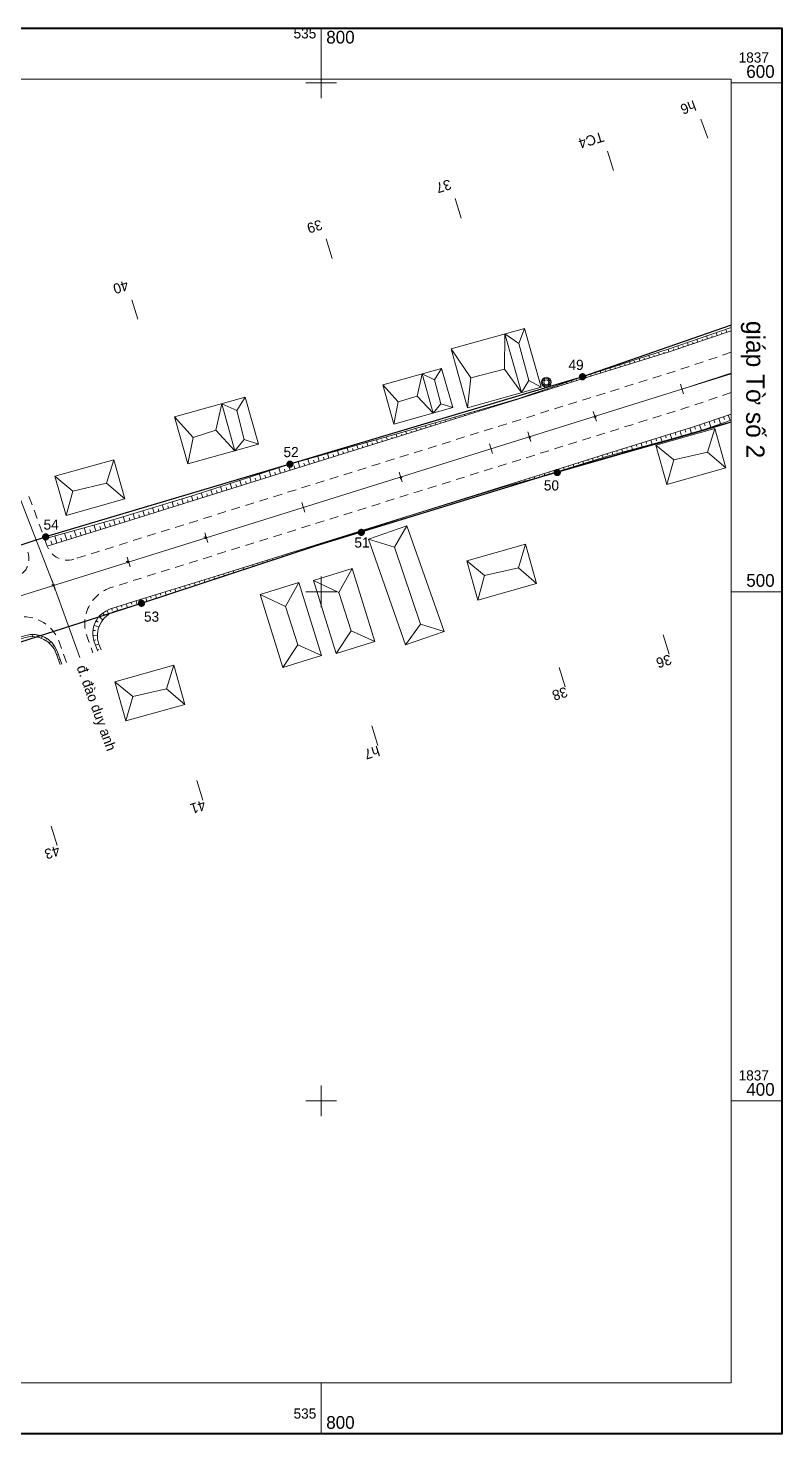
# Model space of a CAD drawing. Header units: metres. Extents: x 535494 to 535891, y 1837335 to 1837611.
# Drawn here: x 535742.4 to 535890.5, y 1837334.6 to 1837610.8 of the extents above; entities that cross this region are included whole.
import ezdxf
from ezdxf.enums import TextEntityAlignment as Align

# ---------------------------------------------------------------- set-up
doc = ezdxf.new("R2010")
doc.units = ezdxf.units.M
doc.header["$MEASUREMENT"] = 0
doc.linetypes.add('DGN Style 2', pattern=[2.8916, 1.73496, -1.15664])
doc.layers.get('0').update_dxf_attribs({"color": 1})
for name, color, linetype, lineweight in [('Level 19', 1, 'Continuous', 0), ('Level 2', 1, 'Continuous', 0), ('Level 3', 1, 'Continuous', 0), ('Level 4', 1, 'Continuous', 0), ('Level 44', 1, 'Continuous', 0), ('Level 5', 1, 'Continuous', 0), ('Level 62', 1, 'Continuous', 0), ('Level 63', 1, 'Continuous', 0), ('Level 8', 1, 'Continuous', 0), ('Level 9', 1, 'Continuous', 0)]:
    doc.layers.add(name, color=color, linetype=linetype, lineweight=lineweight)
doc.styles.add('Style-CHAR_FAST_FONT', font='CHAR_FAST_FONT.shx')
doc.styles.add('Style-ENGINEERING', font='ENGINEERING.shx')

# ---------------------------------------------------------------- blocks, each defined once
blk = doc.blocks.new('DDCT_1')
at = {"color": 0, "linetype": 'Continuous', "lineweight": 0}
for p, q in [((6.2, 0), (-6.2, 0)), ((0, -6.2), (0, 6.2))]:
    blk.add_line(p, q, dxfattribs=at)
blk = doc.blocks.new('*U39')
at = {"layer": 'Level 44', "color": 7, "linetype": 'Continuous', "lineweight": 0}
blk.add_line((3.29, 0.84), (-3.36, -0.68), dxfattribs=at)
at = {"layer": 'Level 44', "color": 7, "linetype": 'Continuous', "lineweight": 0, "flags": 128}
blk.add_lwpolyline([(-4.69, -5.48), (6.86, -2.22), (4.69, 5.48), (-6.86, 2.22)], close=True, dxfattribs=at)
for points in [[(4.69, 5.48), (3.29, 0.84), (6.86, -2.22)], [(-6.86, 2.22), (-3.36, -0.68), (-4.69, -5.48)]]:
    blk.add_lwpolyline(points, dxfattribs=at)
blk = doc.blocks.new('*U40')
at = {"layer": 'Level 44', "color": 7, "linetype": 'Continuous', "lineweight": 0}
blk.add_line((-1.19, 7.78), (1.68, -7.99), dxfattribs=at)
at = {"layer": 'Level 44', "color": 7, "linetype": 'Continuous', "lineweight": 0, "flags": 128}
for points in [[(-6, 10.06), (-1.19, 7.78), (1.86, 11.56)], [(-1.85, -11.55), (1.68, -7.99), (6.01, -10.05)]]:
    blk.add_lwpolyline(points, dxfattribs=at)
blk.add_lwpolyline([(6.01, -10.05), (1.86, 11.56), (-6, 10.06), (-1.85, -11.55)], close=True, dxfattribs=at)
blk = doc.blocks.new('*U41')
at = {"layer": 'Level 44', "color": 7, "linetype": 'Continuous', "lineweight": 0}
blk.add_line((-0.61, 3.71), (0.87, -4.07), dxfattribs=at)
at = {"layer": 'Level 44', "color": 7, "linetype": 'Continuous', "lineweight": 0, "flags": 128}
for points in [[(-5.26, 6.67), (-0.61, 3.71), (2.6, 8.09)], [(-2.59, -8.09), (0.87, -4.07), (5.28, -6.67)]]:
    blk.add_lwpolyline(points, dxfattribs=at)
blk.add_lwpolyline([(5.28, -6.67), (2.6, 8.09), (-5.26, 6.67), (-2.59, -8.09)], close=True, dxfattribs=at)

msp = doc.modelspace()

# ---------------------------------------------------------------- hatches: boundary and pattern name
at = {"layer": 'Level 4', "linetype": 'Continuous', "lineweight": 0}
h = msp.add_hatch(color=7, dxfattribs=at)
edge = h.paths.add_edge_path()
edge.add_arc((535851.35, 1837542.27), 0.719, 270, 630)
h = msp.add_hatch(color=7, dxfattribs=at)
edge = h.paths.add_edge_path()
edge.add_arc((535793.86, 1837525.09), 0.719, 270, 630)
h = msp.add_hatch(color=1, dxfattribs=at)
edge = h.paths.add_edge_path()
edge.add_arc((535846.4, 1837523.45), 0.719, 270, 630)
h = msp.add_hatch(color=7, dxfattribs=at)
edge = h.paths.add_edge_path()
edge.add_arc((535745.86, 1837510.8), 0.719, 270, 630)
h = msp.add_hatch(color=1, dxfattribs=at)
edge = h.paths.add_edge_path()
edge.add_arc((535807.9, 1837511.69), 0.719, 270, 630)
h = msp.add_hatch(color=7, dxfattribs=at)
edge = h.paths.add_edge_path()
edge.add_arc((535764.69, 1837497.76), 0.719, 270, 630)

# ---------------------------------------------------------------- linework, layer by layer
at = {"layer": 'Level 19', "color": 7, "linetype": 'Continuous', "lineweight": 13}
msp.add_line((535880.54, 1837344.56), (535880.54, 1837395.5), dxfattribs=at)
at = {"layer": 'Level 2', "color": 7, "linetype": 'Continuous', "lineweight": 0}
for p, q in [((535875.99, 1837589.16), (535874.59, 1837592.9)), ((535857.46, 1837582.8), (535856.27, 1837586.62)), ((535827.51, 1837573.44), (535826.32, 1837577.26)), ((535802.18, 1837565.52), (535800.98, 1837569.34)), ((535764, 1837553.59), (535762.81, 1837557.4)), ((535874.03, 1837549.09), (535873.85, 1837549.63)), ((535874.98, 1837549.41), (535874.89, 1837549.68)), ((535875.92, 1837549.73), (535875.74, 1837550.28)), ((535876.87, 1837550.05), (535876.78, 1837550.33)), ((535877.82, 1837550.37), (535877.63, 1837550.93)), ((535878.77, 1837550.69), (535878.67, 1837550.97)), ((535879.71, 1837551.01), (535879.52, 1837551.58)), ((535864.53, 1837545.98), (535864.38, 1837546.46)), ((535865.48, 1837546.28), (535865.4, 1837546.52)), ((535866.43, 1837546.58), (535866.28, 1837547.07)), ((535867.39, 1837546.88), (535867.31, 1837547.13)), ((535868.34, 1837547.17), (535868.19, 1837547.68)), ((535869.29, 1837547.49), (535869.21, 1837547.74)), ((535870.24, 1837547.81), (535870.07, 1837548.32)), ((535871.19, 1837548.13), (535871.1, 1837548.39)), ((535872.13, 1837548.45), (535871.96, 1837548.97)), ((535873.08, 1837548.77), (535872.99, 1837549.03)), ((535856.89, 1837543.59), (535856.76, 1837544.01)), ((535857.84, 1837543.89), (535857.78, 1837544.1)), ((535858.8, 1837544.19), (535858.66, 1837544.62)), ((535859.75, 1837544.49), (535859.69, 1837544.71)), ((535860.71, 1837544.79), (535860.57, 1837545.23)), ((535861.66, 1837545.09), (535861.59, 1837545.31)), ((535862.62, 1837545.38), (535862.47, 1837545.84)), ((535863.57, 1837545.68), (535863.5, 1837545.92)), ((535847.35, 1837540.61), (535847.27, 1837540.87)), ((535848.3, 1837540.91), (535848.26, 1837541.05)), ((535849.25, 1837541.21), (535849.16, 1837541.52)), ((535850.21, 1837541.51), (535850.16, 1837541.67)), ((535851.16, 1837541.8), (535851.05, 1837542.17)), ((535852.12, 1837542.1), (535852.06, 1837542.29)), ((535853.07, 1837542.4), (535852.95, 1837542.78)), ((535854.03, 1837542.7), (535853.97, 1837542.89)), ((535854.98, 1837543), (535854.86, 1837543.4)), ((535855.94, 1837543.3), (535855.87, 1837543.5)), ((535839.71, 1837538.22), (535839.7, 1837538.27)), ((535840.66, 1837538.52), (535840.65, 1837538.56)), ((535841.62, 1837538.82), (535841.59, 1837538.92)), ((535842.57, 1837539.12), (535842.55, 1837539.18)), ((535843.53, 1837539.42), (535843.48, 1837539.57)), ((535844.48, 1837539.72), (535844.45, 1837539.8)), ((535845.44, 1837540.01), (535845.37, 1837540.22)), ((535846.39, 1837540.31), (535846.36, 1837540.43)), ((535871.18, 1837538.89), (535870.59, 1837540.8)), ((535830.17, 1837535.24), (535830.11, 1837535.43)), ((535831.12, 1837535.54), (535831.09, 1837535.62)), ((535832.07, 1837535.84), (535832.03, 1837535.99)), ((535833.03, 1837536.14), (535833.01, 1837536.2)), ((535833.98, 1837536.43), (535833.95, 1837536.54)), ((535834.94, 1837536.73), (535834.92, 1837536.78)), ((535835.89, 1837537.03), (535835.87, 1837537.1)), ((535836.85, 1837537.33), (535836.84, 1837537.35)), ((535837.8, 1837537.63), (535837.79, 1837537.66)), ((535838.76, 1837537.93), (535838.75, 1837537.93)), ((535854.08, 1837533.55), (535853.48, 1837535.46)), ((535820.62, 1837532.26), (535820.5, 1837532.64)), ((535821.58, 1837532.56), (535821.52, 1837532.74)), ((535822.53, 1837532.85), (535822.42, 1837533.2)), ((535823.48, 1837533.15), (535823.43, 1837533.31)), ((535824.44, 1837533.45), (535824.34, 1837533.76)), ((535825.39, 1837533.75), (535825.35, 1837533.89)), ((535826.35, 1837534.05), (535826.26, 1837534.31)), ((535827.3, 1837534.35), (535827.26, 1837534.47)), ((535828.26, 1837534.64), (535828.19, 1837534.87)), ((535829.21, 1837534.94), (535829.18, 1837535.05)), ((535874.33, 1837532.83), (535874.71, 1837531.71)), ((535875.28, 1837533.15), (535875.47, 1837532.6)), ((535876.22, 1837533.47), (535876.6, 1837532.36)), ((535877.17, 1837533.79), (535877.36, 1837533.24)), ((535878.12, 1837534.11), (535878.49, 1837533.01)), ((535879.07, 1837534.43), (535879.25, 1837533.89)), ((535880.01, 1837534.76), (535880.38, 1837533.66)), ((535811.08, 1837529.27), (535810.89, 1837529.87)), ((535812.03, 1837529.57), (535811.94, 1837529.86)), ((535812.98, 1837529.87), (535812.82, 1837530.41)), ((535813.94, 1837530.17), (535813.86, 1837530.43)), ((535814.89, 1837530.47), (535814.74, 1837530.97)), ((535815.85, 1837530.77), (535815.77, 1837531.01)), ((535816.8, 1837531.06), (535816.66, 1837531.52)), ((535817.76, 1837531.36), (535817.69, 1837531.58)), ((535818.71, 1837531.66), (535818.58, 1837532.08)), ((535819.67, 1837531.96), (535819.6, 1837532.16)), ((535841.23, 1837529.53), (535840.64, 1837531.44)), ((535864.79, 1837529.82), (535865.04, 1837529.02)), ((535865.75, 1837530.12), (535865.88, 1837529.7)), ((535866.7, 1837530.42), (535866.98, 1837529.54)), ((535867.66, 1837530.72), (535867.8, 1837530.26)), ((535868.61, 1837531.02), (535868.91, 1837530.06)), ((535869.57, 1837531.32), (535869.72, 1837530.82)), ((535870.52, 1837531.61), (535870.84, 1837530.59)), ((535871.47, 1837531.91), (535871.64, 1837531.38)), ((535872.43, 1837532.21), (535872.77, 1837531.11)), ((535873.38, 1837532.51), (535873.57, 1837531.95)), ((535801.53, 1837526.29), (535801.26, 1837527.17)), ((535803.44, 1837526.89), (535803.18, 1837527.71)), ((535804.39, 1837527.19), (535804.27, 1837527.58)), ((535805.35, 1837527.48), (535805.11, 1837528.25)), ((535806.3, 1837527.78), (535806.19, 1837528.15)), ((535807.26, 1837528.08), (535807.04, 1837528.79)), ((535808.21, 1837528.38), (535808.11, 1837528.72)), ((535809.17, 1837528.68), (535808.96, 1837529.33)), ((535810.12, 1837528.98), (535810.02, 1837529.29)), ((535833.65, 1837527.16), (535833.06, 1837529.07)), ((535856.2, 1837527.14), (535856.28, 1837526.91)), ((535857.16, 1837527.44), (535857.31, 1837526.94)), ((535858.11, 1837527.74), (535858.2, 1837527.47)), ((535859.07, 1837528.03), (535859.25, 1837527.46)), ((535860.02, 1837528.33), (535860.12, 1837528.03)), ((535860.98, 1837528.63), (535861.18, 1837527.98)), ((535861.93, 1837528.93), (535862.04, 1837528.58)), ((535862.88, 1837529.23), (535863.11, 1837528.5)), ((535863.84, 1837529.53), (535863.96, 1837529.14)), ((535791.99, 1837523.31), (535791.65, 1837524.38)), ((535793.9, 1837523.9), (535793.56, 1837524.99)), ((535794.85, 1837524.2), (535794.68, 1837524.74)), ((535795.8, 1837524.5), (535795.48, 1837525.55)), ((535796.76, 1837524.8), (535796.6, 1837525.31)), ((535797.71, 1837525.1), (535797.4, 1837526.09)), ((535798.67, 1837525.4), (535798.52, 1837525.88)), ((535799.62, 1837525.69), (535799.33, 1837526.63)), ((535800.58, 1837525.99), (535800.44, 1837526.45)), ((535802.49, 1837526.59), (535802.35, 1837527.01)), ((535847.61, 1837524.45), (535847.75, 1837524.02)), ((535848.57, 1837524.75), (535848.64, 1837524.53)), ((535849.52, 1837525.05), (535849.66, 1837524.61)), ((535850.48, 1837525.35), (535850.55, 1837525.13)), ((535851.43, 1837525.65), (535851.57, 1837525.2)), ((535852.39, 1837525.95), (535852.46, 1837525.72)), ((535853.34, 1837526.24), (535853.48, 1837525.79)), ((535854.29, 1837526.54), (535854.37, 1837526.32)), ((535855.25, 1837526.84), (535855.39, 1837526.38)), ((535784.35, 1837520.92), (535784.04, 1837521.9)), ((535785.31, 1837521.22), (535785.15, 1837521.72)), ((535786.26, 1837521.52), (535785.95, 1837522.52)), ((535787.21, 1837521.82), (535787.06, 1837522.32)), ((535788.17, 1837522.11), (535787.85, 1837523.14)), ((535789.12, 1837522.41), (535788.96, 1837522.93)), ((535790.08, 1837522.71), (535789.75, 1837523.76)), ((535791.03, 1837523.01), (535790.87, 1837523.54)), ((535792.94, 1837523.61), (535792.77, 1837524.14)), ((535815.9, 1837521.61), (535815.3, 1837523.52)), ((535839.02, 1837521.77), (535839.06, 1837521.64)), ((535839.98, 1837522.07), (535840.07, 1837521.76)), ((535840.93, 1837522.37), (535840.98, 1837522.2)), ((535841.89, 1837522.66), (535842, 1837522.29)), ((535842.84, 1837522.96), (535842.9, 1837522.76)), ((535843.8, 1837523.26), (535843.93, 1837522.83)), ((535844.75, 1837523.56), (535844.82, 1837523.34)), ((535845.7, 1837523.86), (535845.84, 1837523.43)), ((535846.66, 1837524.16), (535846.73, 1837523.94)), ((535774.81, 1837517.94), (535774.53, 1837518.82)), ((535776.72, 1837518.53), (535776.43, 1837519.43)), ((535777.67, 1837518.83), (535777.53, 1837519.29)), ((535778.62, 1837519.13), (535778.34, 1837520.05)), ((535779.58, 1837519.43), (535779.43, 1837519.89)), ((535780.53, 1837519.73), (535780.24, 1837520.67)), ((535781.49, 1837520.03), (535781.34, 1837520.5)), ((535782.44, 1837520.32), (535782.14, 1837521.29)), ((535783.4, 1837520.62), (535783.24, 1837521.11)), ((535829.48, 1837518.79), (535829.49, 1837518.73)), ((535830.43, 1837519.08), (535830.47, 1837518.97)), ((535831.39, 1837519.38), (535831.41, 1837519.32)), ((535832.34, 1837519.68), (535832.38, 1837519.56)), ((535833.3, 1837519.98), (535833.32, 1837519.92)), ((535834.25, 1837520.28), (535834.29, 1837520.14)), ((535835.2, 1837520.58), (535835.23, 1837520.51)), ((535836.16, 1837520.87), (535836.21, 1837520.71)), ((535837.11, 1837521.17), (535837.14, 1837521.07)), ((535838.07, 1837521.47), (535838.14, 1837521.24)), ((535767.17, 1837515.55), (535766.87, 1837516.52)), ((535768.13, 1837515.85), (535767.98, 1837516.33)), ((535769.08, 1837516.15), (535768.78, 1837517.1)), ((535770.03, 1837516.45), (535769.89, 1837516.91)), ((535770.99, 1837516.74), (535770.7, 1837517.67)), ((535771.94, 1837517.04), (535771.8, 1837517.5)), ((535772.9, 1837517.34), (535772.61, 1837518.25)), ((535773.85, 1837517.64), (535773.71, 1837518.09)), ((535775.76, 1837518.24), (535775.62, 1837518.68)), ((535796.81, 1837515.65), (535796.21, 1837517.56)), ((535820.89, 1837516.1), (535820.9, 1837516.05)), ((535821.84, 1837516.4), (535821.85, 1837516.37)), ((535822.8, 1837516.7), (535822.82, 1837516.64)), ((535823.75, 1837517), (535823.76, 1837516.96)), ((535824.71, 1837517.29), (535824.73, 1837517.22)), ((535825.66, 1837517.59), (535825.67, 1837517.55)), ((535826.61, 1837517.89), (535826.64, 1837517.81)), ((535827.57, 1837518.19), (535827.58, 1837518.14)), ((535828.52, 1837518.49), (535828.55, 1837518.39)), ((535757.63, 1837512.57), (535757.28, 1837513.69)), ((535758.58, 1837512.87), (535758.41, 1837513.41)), ((535759.54, 1837513.16), (535759.2, 1837514.23)), ((535760.49, 1837513.46), (535760.33, 1837513.99)), ((535761.44, 1837513.76), (535761.12, 1837514.8)), ((535762.4, 1837514.06), (535762.24, 1837514.57)), ((535763.35, 1837514.36), (535763.04, 1837515.37)), ((535764.31, 1837514.66), (535764.15, 1837515.16)), ((535765.26, 1837514.95), (535764.95, 1837515.95)), ((535766.22, 1837515.25), (535766.06, 1837515.74)), ((535812.3, 1837513.42), (535812.31, 1837513.39)), ((535813.25, 1837513.71), (535813.27, 1837513.66)), ((535814.21, 1837514.01), (535814.21, 1837513.99)), ((535815.16, 1837514.31), (535815.18, 1837514.27)), ((535816.12, 1837514.61), (535816.12, 1837514.59)), ((535817.07, 1837514.91), (535817.08, 1837514.87)), ((535818.02, 1837515.21), (535818.03, 1837515.19)), ((535818.98, 1837515.5), (535818.99, 1837515.47)), ((535819.93, 1837515.8), (535819.94, 1837515.78)), ((535748.08, 1837509.58), (535747.64, 1837511)), ((535749.04, 1837509.88), (535748.82, 1837510.58)), ((535749.99, 1837510.18), (535749.57, 1837511.54)), ((535750.94, 1837510.48), (535750.74, 1837511.14)), ((535751.9, 1837510.78), (535751.49, 1837512.08)), ((535752.85, 1837511.08), (535752.66, 1837511.71)), ((535753.81, 1837511.37), (535753.42, 1837512.61)), ((535754.76, 1837511.67), (535754.57, 1837512.28)), ((535755.72, 1837511.97), (535755.35, 1837513.15)), ((535756.67, 1837512.27), (535756.49, 1837512.84)), ((535777.72, 1837509.68), (535777.13, 1837511.59)), ((535803.71, 1837510.73), (535803.74, 1837510.62)), ((535804.66, 1837511.03), (535804.68, 1837510.98)), ((535805.62, 1837511.33), (535805.65, 1837511.23)), ((535806.57, 1837511.63), (535806.59, 1837511.58)), ((535807.53, 1837511.92), (535807.55, 1837511.84)), ((535808.48, 1837512.22), (535808.49, 1837512.18)), ((535809.43, 1837512.52), (535809.46, 1837512.44)), ((535810.39, 1837512.82), (535810.4, 1837512.78)), ((535811.34, 1837513.12), (535811.36, 1837513.05)), ((535747.13, 1837509.29), (535746.9, 1837510.01)), ((535794.16, 1837507.75), (535794.22, 1837507.55)), ((535795.12, 1837508.05), (535795.15, 1837507.96)), ((535796.07, 1837508.34), (535796.13, 1837508.17)), ((535797.03, 1837508.64), (535797.05, 1837508.56)), ((535797.98, 1837508.94), (535798.03, 1837508.8)), ((535798.94, 1837509.24), (535798.96, 1837509.17)), ((535799.89, 1837509.54), (535799.93, 1837509.41)), ((535800.84, 1837509.84), (535800.86, 1837509.78)), ((535801.8, 1837510.13), (535801.84, 1837510.02)), ((535802.75, 1837510.43), (535802.77, 1837510.38)), ((535762.45, 1837504.91), (535761.85, 1837506.82)), ((535785.57, 1837505.06), (535785.62, 1837504.91)), ((535786.53, 1837505.36), (535786.62, 1837505.06)), ((535787.48, 1837505.66), (535787.53, 1837505.52)), ((535788.44, 1837505.96), (535788.52, 1837505.69)), ((535789.39, 1837506.26), (535789.43, 1837506.13)), ((535790.35, 1837506.55), (535790.42, 1837506.31)), ((535791.3, 1837506.85), (535791.34, 1837506.74)), ((535792.25, 1837507.15), (535792.32, 1837506.93)), ((535793.21, 1837507.45), (535793.24, 1837507.35)), ((535747.73, 1837500.31), (535747.14, 1837502.22)), ((535776.98, 1837502.38), (535777.12, 1837501.93)), ((535777.94, 1837502.68), (535778, 1837502.46)), ((535778.89, 1837502.97), (535779.02, 1837502.57)), ((535779.85, 1837503.27), (535779.91, 1837503.08)), ((535780.8, 1837503.57), (535780.92, 1837503.2)), ((535781.76, 1837503.87), (535781.81, 1837503.69)), ((535782.71, 1837504.17), (535782.82, 1837503.82)), ((535783.66, 1837504.47), (535783.72, 1837504.3)), ((535784.62, 1837504.76), (535784.72, 1837504.44)), ((535768.39, 1837499.69), (535768.49, 1837499.38)), ((535769.35, 1837499.99), (535769.54, 1837499.39)), ((535770.3, 1837500.29), (535770.39, 1837500)), ((535771.26, 1837500.59), (535771.43, 1837500.02)), ((535772.21, 1837500.89), (535772.3, 1837500.61)), ((535773.16, 1837501.18), (535773.33, 1837500.66)), ((535774.12, 1837501.48), (535774.2, 1837501.23)), ((535775.07, 1837501.78), (535775.23, 1837501.3)), ((535776.03, 1837502.08), (535776.1, 1837501.85)), ((535758.85, 1837496.71), (535758.95, 1837496.37)), ((535759.8, 1837497.01), (535760.01, 1837496.35)), ((535760.76, 1837497.31), (535760.86, 1837496.97)), ((535761.71, 1837497.6), (535761.92, 1837496.92)), ((535762.67, 1837497.9), (535762.77, 1837497.56)), ((535763.62, 1837498.2), (535763.84, 1837497.5)), ((535764.57, 1837498.5), (535764.69, 1837498.15)), ((535765.53, 1837498.8), (535765.74, 1837498.11)), ((535766.48, 1837499.1), (535766.59, 1837498.76)), ((535767.44, 1837499.39), (535767.64, 1837498.75)), ((535755.77, 1837494.32), (535756.2, 1837494.08)), ((535756.34, 1837495.14), (535757.08, 1837494.5)), ((535757.07, 1837495.83), (535757.35, 1837495.46)), ((535757.91, 1837496.36), (535758.28, 1837495.61)), ((535743.22, 1837491.64), (535743.24, 1837491.22)), ((535744.22, 1837491.58), (535744.18, 1837491.36)), ((535745.18, 1837491.32), (535745.02, 1837490.89)), ((535755.14, 1837491.44), (535756.03, 1837491.51)), ((535755.16, 1837492.43), (535755.63, 1837492.38)), ((535755.37, 1837493.41), (535756.32, 1837493.1)), ((535867.21, 1837491.55), (535868.4, 1837487.73)), ((535746.07, 1837490.87), (535745.95, 1837490.68)), ((535746.86, 1837490.26), (535746.57, 1837489.95)), ((535747.51, 1837489.5), (535747.35, 1837489.39)), ((535748, 1837488.63), (535747.69, 1837488.5)), ((535755.33, 1837490.45), (535755.71, 1837490.57)), ((535755.66, 1837489.51), (535756.32, 1837489.75)), ((535756, 1837488.57), (535756.33, 1837488.69)), ((535748.34, 1837487.69), (535748.2, 1837487.64)), ((535748.68, 1837486.75), (535748.4, 1837486.65)), ((535846.78, 1837485.17), (535847.97, 1837481.35)), ((535809.94, 1837473.65), (535811.13, 1837469.83)), ((535775.58, 1837462.91), (535776.77, 1837459.09)), ((535746.94, 1837453.96), (535748.14, 1837450.14))]:
    msp.add_line(p, q, dxfattribs=at)
at = {"layer": 'Level 2', "color": 7, "linetype": 'Continuous', "lineweight": 0, "flags": 128}
for points in [[(535880.54, 1837551.93), (535868.41, 1837547.76), (535851.35, 1837542.27), (535838.62, 1837537.9), (535830.99, 1837535.69), (535813.12, 1837530.5), (535793.86, 1837525.09), (535774.84, 1837518.91), (535759.51, 1837514.31), (535745.64, 1837510.44)], [(535880.54, 1837551.29), (535868.57, 1837547.25), (535851.47, 1837541.9), (535838.62, 1837537.88), (535831.04, 1837535.52), (535813.29, 1837529.97), (535794.2, 1837524), (535775.11, 1837518.03), (535759.84, 1837513.26), (535746.17, 1837508.99)], [(535880.54, 1837534.93), (535873.2, 1837532.45), (535856.09, 1837527.11), (535843.25, 1837523.09), (535835.67, 1837520.72), (535817.91, 1837515.17), (535798.83, 1837509.21), (535779.74, 1837503.24), (535764.46, 1837498.47), (535758.63, 1837496.64)], [(535880.54, 1837533.72), (535873.55, 1837531.32), (535856.24, 1837526.64), (535843.38, 1837522.66), (535835.71, 1837520.58), (535817.92, 1837515.14), (535798.87, 1837509.07), (535779.86, 1837502.85), (535764.69, 1837497.76), (535759.58, 1837496.22)]]:
    msp.add_lwpolyline(points, dxfattribs=at)
for points in [[(535758.63, 1837496.64, 0.427068), (535755.42, 1837490.17), (535755.42, 1837490.17), (535756.08, 1837488.36)], [(535759.58, 1837496.22, 0.430018), (535756.32, 1837489.73), (535756.32, 1837489.73), (535756.74, 1837488.6)], [(535695.46, 1837476.82), (535695.46, 1837476.82), (535703.42, 1837479.36), (535712.03, 1837482.08), (535722.47, 1837485.34), (535735.83, 1837489.52), (535741.91, 1837491.42), (535741.91, 1837491.42, -0.401475), (535748.11, 1837488.34), (535748.11, 1837488.34), (535749.02, 1837485.81)], [(535748.74, 1837485.71), (535747.94, 1837487.92), (535747.94, 1837487.92, 0.393575), (535741.88, 1837491.03), (535741.88, 1837491.03), (535735.89, 1837489.33), (535722.78, 1837484.33), (535712.17, 1837481.63), (535703.5, 1837479.09), (535695.46, 1837476.8), (535695.46, 1837476.8)]]:
    msp.add_lwpolyline(points, format="xyb", dxfattribs=at)
at = {"layer": 'Level 2', "color": 7, "linetype": 'Continuous', "lineweight": 0}
for radius in [0.977, 0.727, 0.477]:
    msp.add_circle((535844.24, 1837541.18), radius, dxfattribs=at)
at = {"layer": 'Level 3', "color": 7, "linetype": 'Continuous', "lineweight": 0}
for p, q in [((535870.88, 1837539.85), (535880.54, 1837542.87)), ((535870.88, 1837539.85), (535709.71, 1837489.47)), ((535740.81, 1837518.46), (535747.44, 1837501.25)), ((535747.44, 1837501.26), (535752.55, 1837487.08))]:
    msp.add_line(p, q, dxfattribs=at)
at = {"layer": 'Level 3', "color": 7, "linetype": 'Continuous', "lineweight": 0, "extrusion": (0, 0, -1)}
msp.add_arc((-535751.61, 1837921.43), 399.79, 251.1859, 252.6426, dxfattribs=at)
at = {"layer": 'Level 44', "color": 7, "linetype": 'Continuous', "lineweight": 0}
for p, q in [((535836.12, 1837550.7), (535839.36, 1837539.15)), ((535838.84, 1837548.82), (535840.79, 1837541.52)), ((535829.41, 1837542.06), (535836.05, 1837543.76)), ((535819.83, 1837542.83), (535822, 1837535.13)), ((535822.3, 1837541.69), (535823.52, 1837536.97)), ((535818.87, 1837538.47), (535815.16, 1837537.31)), ((535780.45, 1837536.98), (535783.06, 1837527.74)), ((535783.42, 1837535.61), (535784.88, 1837529.96)), ((535779.3, 1837531.75), (535774.84, 1837530.36))]:
    msp.add_line(p, q, dxfattribs=at)
at = {"layer": 'Level 44', "color": 7, "linetype": 'Continuous', "lineweight": 0, "flags": 128}
for points in [[(535843.21, 1837540.23), (535839.97, 1837551.78), (535825.53, 1837547.73), (535828.77, 1837536.18)], [(535814.3, 1837532.95), (535825.85, 1837536.21), (535823.68, 1837543.91), (535812.13, 1837540.65)], [(535773.82, 1837525.13), (535787.68, 1837529.04), (535785.07, 1837538.28), (535771.21, 1837534.37)]]:
    msp.add_lwpolyline(points, close=True, dxfattribs=at)
for points in [[(535836.12, 1837550.7), (535836.05, 1837543.76), (535839.36, 1837539.15)], [(535839.97, 1837551.78), (535838.84, 1837548.82), (535836.12, 1837550.7)], [(535825.53, 1837547.73), (535829.41, 1837542.06), (535828.77, 1837536.18)], [(535823.68, 1837543.91), (535822.3, 1837541.69), (535819.83, 1837542.83)], [(535819.83, 1837542.83), (535818.87, 1837538.47), (535822, 1837535.13)], [(535839.36, 1837539.15), (535840.79, 1837541.52), (535843.21, 1837540.23)], [(535785.07, 1837538.28), (535783.42, 1837535.61), (535780.45, 1837536.98)], [(535812.13, 1837540.65), (535815.16, 1837537.31), (535814.3, 1837532.95)], [(535780.45, 1837536.98), (535779.3, 1837531.75), (535783.06, 1837527.74)], [(535822, 1837535.13), (535823.52, 1837536.97), (535825.85, 1837536.21)], [(535771.21, 1837534.37), (535774.84, 1837530.36), (535773.82, 1837525.13)], [(535783.06, 1837527.74), (535784.88, 1837529.96), (535787.68, 1837529.04)]]:
    msp.add_lwpolyline(points, dxfattribs=at)
at = {"layer": 'Level 5', "color": 7, "linetype": 'Continuous', "lineweight": 30}
for p, q in [((535879.61, 1837533.06), (535843.38, 1837522.66)), ((535879.61, 1837533.06), (535880.54, 1837533.4)), ((535793.86, 1837525.09), (535745.86, 1837510.8)), ((535793.86, 1837525.09), (535745.86, 1837510.8)), ((535722.18, 1837503.13), (535745.86, 1837510.8))]:
    msp.add_line(p, q, dxfattribs=at)
at = {"layer": 'Level 5', "color": 7, "linetype": 'Continuous', "lineweight": 30, "flags": 128}
for points in [[(535880.54, 1837552.38), (535851.35, 1837542.27), (535793.86, 1837525.09)], [(535843.38, 1837522.66), (535873.55, 1837531.32), (535879.61, 1837533.06)], [(535727.23, 1837485.81), (535764.69, 1837497.76), (535798.87, 1837509.07), (535843.38, 1837522.66)]]:
    msp.add_lwpolyline(points, dxfattribs=at)
at = {"layer": 'Level 62', "color": 7, "linetype": 'Continuous', "lineweight": 0, "flags": 128}
msp.add_lwpolyline([(535503.83, 1837600.74), (535880.54, 1837600.74), (535880.54, 1837344.56), (535503.83, 1837344.56)], close=True, dxfattribs=at)
at = {"layer": 'Level 63', "color": 7, "linetype": 'Continuous', "lineweight": 0}
for p, q in [((535800, 1837600.74), (535800, 1837610.74)), ((535800, 1837597), (535800, 1837603)), ((535797, 1837600), (535803, 1837600)), ((535880.54, 1837600), (535890.54, 1837600)), ((535800, 1837497), (535800, 1837503)), ((535797, 1837500), (535803, 1837500)), ((535880.54, 1837500), (535890.54, 1837500)), ((535800, 1837397), (535800, 1837403)), ((535797, 1837400), (535803, 1837400)), ((535880.54, 1837400), (535890.54, 1837400)), ((535800, 1837334.56), (535800, 1837344.56))]:
    msp.add_line(p, q, dxfattribs=at)
at = {"layer": 'Level 63', "color": 7, "linetype": 'Continuous', "lineweight": 40, "flags": 128}
msp.add_lwpolyline([(535493.83, 1837334.56), (535493.83, 1837610.74), (535890.54, 1837610.74), (535890.54, 1837334.56)], close=True, dxfattribs=at)
at = {"layer": 'Level 63', "color": 7, "linetype": 'Continuous', "lineweight": 13, "flags": 128}
msp.add_lwpolyline([(535503.83, 1837344.56), (535503.83, 1837600.74), (535880.54, 1837600.74), (535880.54, 1837344.56)], close=True, dxfattribs=at)
at = {"layer": 'Level 8', "color": 7, "linetype": 'DGN Style 2', "lineweight": 0}
msp.add_line((535746.17, 1837508.99), (535742.47, 1837519.07), dxfattribs=at)
at = {"layer": 'Level 8', "color": 7, "linetype": 'DGN Style 2', "lineweight": 0, "flags": 128}
for points in [[(535880.54, 1837547.07), (535869.77, 1837543.43), (535852.66, 1837538.08), (535839.82, 1837534.07), (535832.24, 1837531.7), (535814.48, 1837526.15), (535795.39, 1837520.18), (535776.31, 1837514.22), (535761.03, 1837509.44), (535751.38, 1837506.42)], [(535880.54, 1837539.16), (535872, 1837536.27), (535854.9, 1837530.92), (535842.05, 1837526.91), (535834.47, 1837524.54), (535816.72, 1837518.99), (535797.63, 1837513.02), (535778.54, 1837507.06), (535763.27, 1837502.28), (535758.81, 1837500.89)]]:
    msp.add_lwpolyline(points, dxfattribs=at)
for points in [[(535742.35, 1837507.79, -0.428755), (535739.91, 1837502.84), (535739.91, 1837502.84), (535732.4, 1837500.49), (535719.04, 1837496.32), (535708.6, 1837493.05), (535699.94, 1837490.32), (535691.93, 1837487.76), (535691.93, 1837487.76)], [(535758.81, 1837500.89, 0.427068), (535753.99, 1837491.18), (535753.99, 1837491.18), (535755.14, 1837488.02)], [(535749.96, 1837486.15), (535748.52, 1837490.16), (535748.52, 1837490.16, 0.401475), (535739.23, 1837494.77), (535739.23, 1837494.77), (535734.64, 1837493.33), (535721.27, 1837489.16), (535710.83, 1837485.89), (535702.21, 1837483.18), (535694.23, 1837480.62), (535694.23, 1837480.62)]]:
    msp.add_lwpolyline(points, format="xyb", dxfattribs=at)
at = {"layer": 'Level 8', "color": 7, "linetype": 'DGN Style 2', "lineweight": 0, "extrusion": (0, 0, -1)}
msp.add_arc((-535750.12, 1837510.44), 4.21, 252.6426, 339.8127, dxfattribs=at)
at = {"layer": 'Level 9', "color": 7, "linetype": 'Continuous', "lineweight": 0, "flags": 128}
for points in [[(535880.54, 1837551.93), (535868.41, 1837547.76), (535851.35, 1837542.27), (535838.62, 1837537.9), (535830.99, 1837535.69), (535813.12, 1837530.5), (535793.86, 1837525.09), (535774.84, 1837518.91), (535759.51, 1837514.31), (535745.64, 1837510.44)], [(535880.54, 1837533.72), (535873.55, 1837531.32), (535856.24, 1837526.64), (535843.38, 1837522.66), (535835.71, 1837520.58), (535817.92, 1837515.14), (535798.87, 1837509.07), (535779.86, 1837502.85), (535764.69, 1837497.76), (535759.58, 1837496.22)]]:
    msp.add_lwpolyline(points, dxfattribs=at)
for points in [[(535759.58, 1837496.22, 0.430018), (535756.32, 1837489.73), (535756.32, 1837489.73), (535756.74, 1837488.6)], [(535748.74, 1837485.71), (535747.94, 1837487.92), (535747.94, 1837487.92, 0.393575), (535741.88, 1837491.03), (535741.88, 1837491.03), (535735.89, 1837489.33), (535722.78, 1837484.33), (535712.17, 1837481.63), (535703.5, 1837479.09), (535695.46, 1837476.8), (535695.46, 1837476.8)]]:
    msp.add_lwpolyline(points, format="xyb", dxfattribs=at)

# ---------------------------------------------------------------- block references
at = {"layer": 'Level 2', "color": 7, "linetype": 'Continuous', "lineweight": 0, "xscale": 0.049998, "yscale": 0.049998}
for p in [(535853.77, 1837534.41), (535840.92, 1837530.38), (535815.62, 1837522.47), (535777.25, 1837510.72), (535761.99, 1837505.95), (535747.36, 1837501.37)]:
    msp.add_blockref('DDCT_1', p, dxfattribs=at)
at = {"layer": 'Level 44', "color": 7, "linetype": 'Continuous', "lineweight": 0}
for p in [(535872.64, 1837526.6), (535754.55, 1837520.49), (535835.48, 1837503.87), (535766.33, 1837480.11)]:
    msp.add_blockref('*U39', p, dxfattribs=at)
for name, p, xscale, yscale, zscale, rotation in [('*U40', (535816.71, 1837501.29), 1.000002040993757, 1.000002040993757, 1.000002040993757, 8.506517578634911), ('*U41', (535804.52, 1837496.25), 0.9999995326854827, 0.9999995326854827, 0.9999995326854827, 7.03973548166677), ('*U41', (535794.03, 1837493.5), 0.9999995326854827, 0.9999995326854827, 0.9999995326854827, 7.03973548166677)]:
    msp.add_blockref(name, p, dxfattribs=dict(at, xscale=xscale, yscale=yscale, zscale=zscale, rotation=rotation))

# ---------------------------------------------------------------- texts
at = {"layer": 'Level 19', "color": 7, "linetype": 'Continuous', "lineweight": 0, "style": 'Style-ENGINEERING'}
msp.add_text('D', height=0.00276, dxfattribs=at).set_placement((535880.54, 1837344.56), align=Align.MIDDLE_CENTER)
at = {"layer": 'Level 2', "color": 7, "linetype": 'Continuous', "lineweight": 0, "style": 'Style-CHAR_FAST_FONT'}
msp.add_text('%%174. %%174%%181o duy anh', height=2, rotation=289.8783, dxfattribs=at).set_placement((535753.79, 1837485.87), align=Align.TOP_LEFT)
at = {"layer": 'Level 2', "color": 7, "linetype": 'Continuous', "lineweight": 0, "char_height": 2, "attachment_point": 1, "line_spacing_factor": 0.828316, "style": 'Style-CHAR_FAST_FONT'}
for s, insert, rotation in [('h6\\P', (535873.88, 1837594.78), 200.5228), ('TC4\\P', (535855.78, 1837588.56), 197.3584), ('37\\P', (535825.79, 1837579.19), 197.3574), ('39\\P', (535800.46, 1837571.27), 197.3574), ('40\\P', (535762.36, 1837559.36), 197.3574), ('36\\P', (535869.06, 1837485.85), 197.3574), ('38\\P', (535848.64, 1837479.47), 197.3574), ('h7\\P', (535811.7, 1837467.92), 197.3574), ('41\\P', (535777.52, 1837457.23), 197.3574), ('43\\P', (535748.88, 1837448.29), 197.3574)]:
    msp.add_mtext(s, dxfattribs=dict(at, insert=insert, rotation=rotation))
at = {"layer": 'Level 4', "color": 1, "linetype": 'Continuous', "lineweight": 0, "style": 'Style-CHAR_FAST_FONT'}
for s, p in [('49', (535850.09, 1837544.6)), ('52', (535794.09, 1837527.47)), ('50', (535845.25, 1837520.92)), ('54', (535746.93, 1837513.22)), ('51', (535808.02, 1837509.7)), ('53', (535766.67, 1837495.13))]:
    msp.add_text(s, height=2, dxfattribs=at).set_placement(p, align=Align.MIDDLE_CENTER)
at = {"layer": 'Level 63', "color": 7, "linetype": 'Continuous', "lineweight": 0, "style": 'Style-CHAR_FAST_FONT'}
for p in [(535799.04, 1837608.74), (535799.04, 1837337.56)]:
    msp.add_text('535', height=2, dxfattribs=at).set_placement(p, align=Align.RIGHT)
for s, height, p in [('800', 2.5, (535801, 1837607.74)), ('1837', 2, (535882.04, 1837604)), ('600', 2.5, (535883.54, 1837601)), ('500', 2.5, (535883.54, 1837501)), ('1837', 2, (535882.04, 1837404)), ('400', 2.5, (535883.54, 1837401)), ('800', 2.5, (535801, 1837335.56))]:
    msp.add_text(s, height=height, dxfattribs=at).set_placement(p)
msp.add_text('gi%%184p T%%234 s%%232 2', height=3.6, rotation=270, dxfattribs=at).set_placement((535887.13, 1837539.75), align=Align.TOP_CENTER)

doc.saveas('drawing.dxf')
